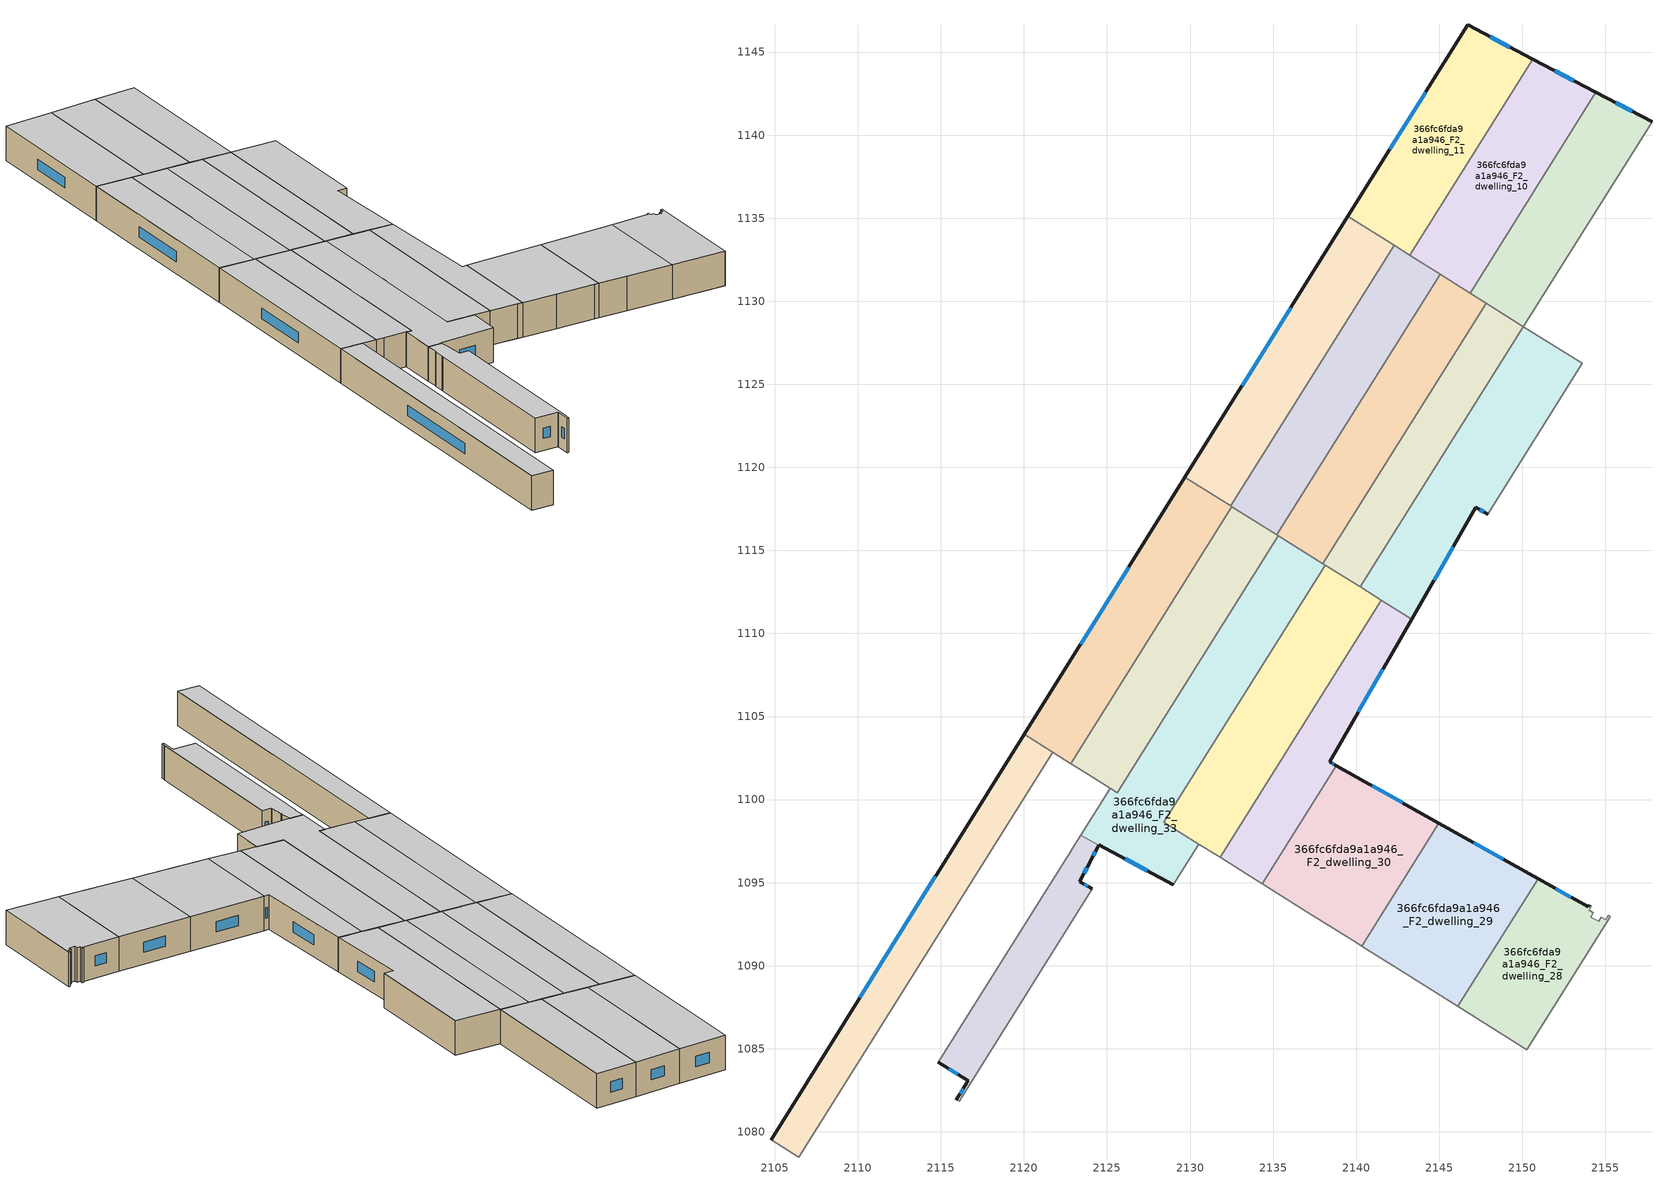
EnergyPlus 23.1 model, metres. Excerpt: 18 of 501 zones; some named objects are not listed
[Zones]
366fc6fda9a1a946_F2_dwelling_10
 floor to 366fc6fda9a1a946_F1_dwelling_10 (EU_floor_Construction): 2154.44,1142.58 2146.86,1130.49 2143.22,1132.77 2150.62,1144.58 z6
 wall outside (EU_wall_Construction): 2154.44,1142.58 2150.62,1144.58 z6:9
 wall to 366fc6fda9a1a946_F2_dwelling_11 (EU_wall_Construction): 2150.62,1144.58 2143.22,1132.77 z6:9
 wall to 366fc6fda9a1a946_F2_dwelling_9 (EU_wall_Construction): 2146.86,1130.49 2154.44,1142.58 z6:9
 wall to 366fc6fda9a1a946_F2_dwelling_22 (EU_wall_Construction): 2143.22,1132.77 2145.06,1131.62 z6:9
 wall to 366fc6fda9a1a946_F2_dwelling_21 (EU_wall_Construction): 2145.06,1131.62 2146.86,1130.49 z6:9
 window (EU_Window_Construction): 2153.1,1143.28 2151.96,1143.88 z7.05:7.95
 ceiling to 366fc6fda9a1a946_F3_dwelling_10 (EU_floor_Construction): 2146.86,1130.49 2154.44,1142.58 2150.62,1144.58 2143.22,1132.77 z9
366fc6fda9a1a946_F2_dwelling_11
 floor to 366fc6fda9a1a946_F1_dwelling_11 (EU_floor_Construction): 2150.62,1144.58 2143.22,1132.77 2139.5,1135.11 2146.71,1146.63 z6
 wall outside (EU_wall_Construction): 2150.62,1144.58 2146.71,1146.63 2139.5,1135.11 z6:9
 wall to 366fc6fda9a1a946_F2_dwelling_23 (EU_wall_Construction): 2139.5,1135.11 2142.29,1133.36 z6:9
 wall to 366fc6fda9a1a946_F2_dwelling_22 (EU_wall_Construction): 2142.29,1133.36 2143.22,1132.77 z6:9
 window (EU_Window_Construction): 2144.18,1142.59 2142.03,1139.15 / 2149.25,1145.3 2148.08,1145.91 z7.05:7.95
 ceiling to 366fc6fda9a1a946_F3_dwelling_11 (EU_floor_Construction): 2143.22,1132.77 2150.62,1144.58 2146.71,1146.63 2139.5,1135.11 z9
366fc6fda9a1a946_F2_dwelling_19
 floor to 366fc6fda9a1a946_F1_dwelling_19 (EU_floor_Construction): 2153.62,1126.25 2147.92,1117.17 2147.21,1117.59 2143.34,1110.85 2140.24,1112.8 2150.07,1128.47 z6
 wall outside (EU_wall_Construction): 2143.34,1110.85 2147.21,1117.59 2147.92,1117.17 z6:9
 wall to 366fc6fda9a1a946_F2_dwelling_20 (EU_wall_Construction): 2150.07,1128.47 2140.24,1112.8 z6:9
 wall to 366fc6fda9a1a946_F2_dwelling_18 (EU_wall_Construction): 2147.92,1117.17 2153.62,1126.25 z6:9
 wall to 366fc6fda9a1a946_F2_dwelling_31 (EU_wall_Construction): 2141.52,1112 2143.34,1110.85 z6:9
 wall to 366fc6fda9a1a946_F2_dwelling_8 (EU_wall_Construction): 2153.62,1126.25 2150.07,1128.47 z6:9
 wall to 366fc6fda9a1a946_F2_dwelling_32 (EU_wall_Construction): 2140.24,1112.8 2141.52,1112 z6:9
 window (EU_Window_Construction): 2144.7,1113.22 2145.85,1115.23 / 2147.46,1117.45 2147.67,1117.32 z7.05:7.95
 ceiling to 366fc6fda9a1a946_F3_dwelling_19 (EU_floor_Construction): 2147.92,1117.17 2153.62,1126.25 2150.07,1128.47 2140.24,1112.8 2143.34,1110.85 2147.21,1117.59 z9
366fc6fda9a1a946_F2_dwelling_20
 floor to 366fc6fda9a1a946_F1_dwelling_20 (EU_floor_Construction): 2150.07,1128.47 2140.24,1112.8 2138,1114.2 2147.83,1129.88 z6
 wall to 366fc6fda9a1a946_F2_dwelling_21 (EU_wall_Construction): 2147.83,1129.88 2138,1114.2 z6:9
 wall to 366fc6fda9a1a946_F2_dwelling_9 (EU_wall_Construction): 2150.07,1128.47 2147.83,1129.88 z6:9
 wall to 366fc6fda9a1a946_F2_dwelling_32 (EU_wall_Construction): 2138.14,1114.12 2140.24,1112.8 z6:9
 wall to 366fc6fda9a1a946_F2_dwelling_33 (EU_wall_Construction): 2138,1114.2 2138.14,1114.12 z6:9
 ceiling to 366fc6fda9a1a946_F3_dwelling_20 (EU_floor_Construction): 2140.24,1112.8 2150.07,1128.47 2147.83,1129.88 2138,1114.2 z9
366fc6fda9a1a946_F2_dwelling_21
 floor to 366fc6fda9a1a946_F1_dwelling_21 (EU_floor_Construction): 2147.83,1129.88 2138,1114.2 2135.23,1115.94 2145.06,1131.62 z6
 wall to 366fc6fda9a1a946_F2_dwelling_22 (EU_wall_Construction): 2145.06,1131.62 2135.23,1115.94 z6:9
 wall to 366fc6fda9a1a946_F2_dwelling_34 (EU_wall_Construction): 2135.23,1115.94 2138,1114.2 z6:9
 wall to 366fc6fda9a1a946_F2_dwelling_9 (EU_wall_Construction): 2147.83,1129.88 2146.86,1130.49 z6:9
 ceiling to 366fc6fda9a1a946_F3_dwelling_21 (EU_floor_Construction): 2138,1114.2 2147.83,1129.88 2145.06,1131.62 2135.23,1115.94 z9
366fc6fda9a1a946_F2_dwelling_22
 floor to 366fc6fda9a1a946_F1_dwelling_22 (EU_floor_Construction): 2145.06,1131.62 2135.23,1115.94 2132.45,1117.68 2142.29,1133.36 z6
 wall to 366fc6fda9a1a946_F2_dwelling_23 (EU_wall_Construction): 2142.29,1133.36 2132.45,1117.68 z6:9
 wall to 366fc6fda9a1a946_F2_dwelling_35 (EU_wall_Construction): 2132.45,1117.68 2132.52,1117.64 z6:9
 wall to 366fc6fda9a1a946_F2_dwelling_34 (EU_wall_Construction): 2132.52,1117.64 2135.23,1115.94 z6:9
 ceiling to 366fc6fda9a1a946_F3_dwelling_22 (EU_floor_Construction): 2135.23,1115.94 2145.06,1131.62 2142.29,1133.36 2132.45,1117.68 z9
366fc6fda9a1a946_F2_dwelling_23
 floor to 366fc6fda9a1a946_F1_dwelling_23 (EU_floor_Construction): 2142.29,1133.36 2132.45,1117.68 2129.7,1119.41 2139.5,1135.11 z6
 wall outside (EU_wall_Construction): 2139.5,1135.11 2129.7,1119.41 z6:9
 wall to 366fc6fda9a1a946_F2_dwelling_35 (EU_wall_Construction): 2129.7,1119.41 2132.45,1117.68 z6:9
 window (EU_Window_Construction): 2136.06,1129.6 2133.13,1124.91 z7.05:7.95
 ceiling to 366fc6fda9a1a946_F3_dwelling_23 (EU_floor_Construction): 2132.45,1117.68 2142.29,1133.36 2139.5,1135.11 2129.7,1119.41 z9
366fc6fda9a1a946_F2_dwelling_28
 floor to 366fc6fda9a1a946_F1_dwelling_28 (EU_floor_Construction): 2154.17,1093.59 2154.02,1093.33 2154.28,1093.18 2154.14,1092.92 2154.6,1092.66 2154.76,1092.92 2155.02,1092.77 2155.18,1093.02 2155.31,1092.95 2150.29,1084.94 2146.13,1087.54 2150.95,1095.23 2153.96,1093.54 2154.04,1093.67 z6
 wall outside (EU_wall_Construction): 2154.04,1093.67 2153.96,1093.54 2150.95,1095.23 z6:9
 wall to 366fc6fda9a1a946_F2_dwelling_27 (EU_wall_Construction): 2150.29,1084.94 2155.31,1092.95 2155.18,1093.02 2155.02,1092.77 2154.76,1092.92 2154.6,1092.66 2154.14,1092.92 2154.28,1093.18 2154.02,1093.33 2154.17,1093.59 2154.04,1093.67 z6:9
 wall to 366fc6fda9a1a946_F2_dwelling_29 (EU_wall_Construction): 2150.95,1095.23 2146.13,1087.54 z6:9
 wall to 366fc6fda9a1a946_F2_dwelling_36 (EU_wall_Construction): 2146.13,1087.54 2150.29,1084.94 z6:9
 window (EU_Window_Construction): 2152.91,1094.13 2152.01,1094.63 z7.05:7.95
 ceiling to 366fc6fda9a1a946_F3_dwelling_28 (EU_floor_Construction): 2150.29,1084.94 2155.31,1092.95 2155.18,1093.02 2155.02,1092.77 2154.76,1092.92 2154.6,1092.66 2154.14,1092.92 2154.28,1093.18 2154.02,1093.33 2154.17,1093.59 2154.04,1093.67 2153.96,1093.54 2150.95,1095.23 2146.13,1087.54 z9
366fc6fda9a1a946_F2_dwelling_29
 floor to 366fc6fda9a1a946_F1_dwelling_29 (EU_floor_Construction): 2150.95,1095.23 2146.13,1087.54 2140.33,1091.18 2144.97,1098.58 z6
 wall outside (EU_wall_Construction): 2150.95,1095.23 2144.97,1098.58 z6:9
 wall to 366fc6fda9a1a946_F2_dwelling_30 (EU_wall_Construction): 2144.97,1098.58 2140.33,1091.18 z6:9
 wall to 366fc6fda9a1a946_F2_dwelling_37 (EU_wall_Construction): 2142.57,1089.78 2146.13,1087.54 z6:9
 wall to 366fc6fda9a1a946_F2_dwelling_38 (EU_wall_Construction): 2140.33,1091.18 2142.57,1089.78 z6:9
 window (EU_Window_Construction): 2148.86,1096.4 2147.07,1097.41 z7.05:7.95
 ceiling to 366fc6fda9a1a946_F3_dwelling_29 (EU_floor_Construction): 2146.13,1087.54 2150.95,1095.23 2144.97,1098.58 2140.33,1091.18 z9
366fc6fda9a1a946_F2_dwelling_30
 floor to 366fc6fda9a1a946_F1_dwelling_30 (EU_floor_Construction): 2144.97,1098.58 2140.33,1091.18 2134.34,1094.94 2138.8,1102.05 z6
 wall outside (EU_wall_Construction): 2144.97,1098.58 2138.8,1102.05 z6:9
 wall to 366fc6fda9a1a946_F2_dwelling_31 (EU_wall_Construction): 2138.8,1102.05 2134.34,1094.94 z6:9
 wall to 366fc6fda9a1a946_F2_dwelling_39 (EU_wall_Construction): 2136.98,1093.29 2140.02,1091.37 z6:9
 wall to 366fc6fda9a1a946_F2_dwelling_40 (EU_wall_Construction): 2134.34,1094.94 2136.98,1093.29 z6:9
 wall to 366fc6fda9a1a946_F2_dwelling_38 (EU_wall_Construction): 2140.02,1091.37 2140.33,1091.18 z6:9
 window (EU_Window_Construction): 2142.81,1099.8 2140.97,1100.83 z7.05:7.95
 ceiling to 366fc6fda9a1a946_F3_dwelling_30 (EU_floor_Construction): 2140.33,1091.18 2144.97,1098.58 2138.8,1102.05 2134.34,1094.94 z9
366fc6fda9a1a946_F2_dwelling_31
 floor to 366fc6fda9a1a946_F1_dwelling_31 (EU_floor_Construction): 2143.34,1110.85 2138.42,1102.26 2138.8,1102.05 2134.34,1094.94 2131.81,1096.53 2141.52,1112 z6
 wall outside (EU_wall_Construction): 2138.8,1102.05 2138.42,1102.26 2143.34,1110.85 z6:9
 wall to 366fc6fda9a1a946_F2_dwelling_32 (EU_wall_Construction): 2141.52,1112 2131.81,1096.53 z6:9
 wall to 366fc6fda9a1a946_F2_dwelling_41 (EU_wall_Construction): 2131.81,1096.53 2133.96,1095.18 z6:9
 wall to 366fc6fda9a1a946_F2_dwelling_40 (EU_wall_Construction): 2133.96,1095.18 2134.34,1094.94 z6:9
 window (EU_Window_Construction): 2140.14,1105.28 2141.61,1107.84 / 2138.67,1102.12 2138.55,1102.19 z7.05:7.95
 ceiling to 366fc6fda9a1a946_F3_dwelling_31 (EU_floor_Construction): 2138.8,1102.05 2138.42,1102.26 2143.34,1110.85 2141.52,1112 2131.81,1096.53 2134.34,1094.94 z9
366fc6fda9a1a946_F2_dwelling_32
 floor to 366fc6fda9a1a946_F1_dwelling_32 (EU_floor_Construction): 2141.52,1112 2131.81,1096.53 2128.43,1098.65 2138.14,1114.12 z6
 wall to 366fc6fda9a1a946_F2_dwelling_33 (EU_wall_Construction): 2138.14,1114.12 2128.43,1098.65 2130.54,1097.32 z6:9
 wall to 366fc6fda9a1a946_F2_dwelling_41 (EU_wall_Construction): 2130.54,1097.33 2131.81,1096.53 z6:9
 ceiling to 366fc6fda9a1a946_F3_dwelling_32 (EU_floor_Construction): 2131.81,1096.53 2141.52,1112 2138.14,1114.12 2128.43,1098.65 z9
366fc6fda9a1a946_F2_dwelling_33
 floor to 366fc6fda9a1a946_F1_dwelling_33 (EU_floor_Construction): 2138.14,1114.12 2128.43,1098.65 2130.54,1097.33 2129,1094.87 2124.52,1097.27 2124.5,1097.24 2123.43,1097.86 2125.2,1100.67 2125.62,1100.41 2135.33,1115.88 z6
 wall outside (EU_wall_Construction): 2124.5,1097.24 2124.52,1097.27 2129,1094.87 z6:9
 wall to 366fc6fda9a1a946_F2_dwelling_34 (EU_wall_Construction): 2138,1114.2 2135.33,1115.88 2125.62,1100.41 2125.2,1100.67 z6:9
 wall to 366fc6fda9a1a946_F2_dwelling_41 (EU_wall_Construction): 2129,1094.87 2130.54,1097.33 z6:9
 wall to 366fc6fda9a1a946_F2_dwelling_44 (EU_wall_Construction): 2123.43,1097.86 2124.5,1097.24 z6:9
 wall to 366fc6fda9a1a946_F2_dwelling_45 (EU_wall_Construction): 2125.2,1100.67 2123.43,1097.86 z6:9
 window (EU_Window_Construction): 2126.09,1096.43 2127.43,1095.71 z7.05:7.95
 ceiling to 366fc6fda9a1a946_F3_dwelling_33 (EU_floor_Construction): 2130.54,1097.33 2128.43,1098.65 2138.14,1114.12 2135.33,1115.88 2125.62,1100.41 2125.2,1100.67 2123.43,1097.86 2124.5,1097.24 2124.52,1097.27 2129,1094.87 z9
366fc6fda9a1a946_F2_dwelling_34
 floor to 366fc6fda9a1a946_F1_dwelling_34 (EU_floor_Construction): 2135.33,1115.88 2125.62,1100.41 2122.81,1102.17 2132.52,1117.64 2138,1114.2 z6
 wall to 366fc6fda9a1a946_F2_dwelling_35 (EU_wall_Construction): 2132.52,1117.64 2122.81,1102.17 z6:9
 wall to 366fc6fda9a1a946_F2_dwelling_45 (EU_wall_Construction): 2123.43,1101.78 2125.2,1100.67 z6:9
 wall to 366fc6fda9a1a946_F2_dwelling_46 (EU_wall_Construction): 2122.81,1102.17 2123.43,1101.78 z6:9
 ceiling to 366fc6fda9a1a946_F3_dwelling_34 (EU_floor_Construction): 2125.62,1100.41 2135.33,1115.88 2138,1114.2 2132.52,1117.64 2122.81,1102.17 z9
366fc6fda9a1a946_F2_dwelling_35
 floor to 366fc6fda9a1a946_F1_dwelling_35 (EU_floor_Construction): 2132.52,1117.64 2122.81,1102.17 2120.02,1103.92 2129.7,1119.41 z6
 wall outside (EU_wall_Construction): 2129.7,1119.41 2120.02,1103.92 z6:9
 wall to 366fc6fda9a1a946_F2_dwelling_47 (EU_wall_Construction): 2120.02,1103.92 2121.74,1102.85 z6:9
 wall to 366fc6fda9a1a946_F2_dwelling_46 (EU_wall_Construction): 2121.74,1102.85 2122.81,1102.17 z6:9
 window (EU_Window_Construction): 2126.3,1113.98 2123.41,1109.35 z7.05:7.95
 ceiling to 366fc6fda9a1a946_F3_dwelling_35 (EU_floor_Construction): 2122.81,1102.17 2132.52,1117.64 2129.7,1119.41 2120.02,1103.92 z9
366fc6fda9a1a946_F2_dwelling_44
 floor to 366fc6fda9a1a946_F1_dwelling_44 (EU_floor_Construction): 2124.5,1097.24 2124.45,1097.13 2124.03,1096.33 2124.01,1096.3 2123.99,1096.26 2123.44,1095.2 2123.37,1095.07 2124.12,1094.63 2116.26,1082.09 2116.22,1082.03 2116.1,1081.84 2115.94,1081.93 2116.57,1082.96 2116.65,1083.09 2114.85,1084.18 2122.23,1095.94 2122.37,1096.16 2122.84,1096.92 2122.87,1096.96 2123.43,1097.86 z6
 wall outside (EU_wall_Construction): 2114.85,1084.18 2116.65,1083.09 2116.57,1082.96 2115.94,1081.93 / 2124.12,1094.63 2123.37,1095.07 2123.44,1095.2 2123.99,1096.26 2124.01,1096.3 2124.03,1096.33 2124.45,1097.13 2124.5,1097.24 z6:9
 wall to 366fc6fda9a1a946_F2_dwelling_43 (EU_wall_Construction): 2115.94,1081.93 2116.1,1081.84 2116.22,1082.03 2116.26,1082.09 2124.12,1094.63 z6:9
 wall to 366fc6fda9a1a946_F2_dwelling_45 (EU_wall_Construction): 2122.86,1096.95 2122.84,1096.92 2122.37,1096.16 2122.23,1095.94 2114.85,1084.18 / 2123.43,1097.85 2122.87,1096.96 z6:9
 window (EU_Window_Construction): 2115.48,1083.8 2116.02,1083.47 / 2124.18,1096.61 2124.3,1096.85 / 2123.63,1095.57 2123.8,1095.89 / 2123.86,1094.78 2123.63,1094.91 / 2116.35,1082.6 2116.16,1082.29 z7.05:7.95
 ceiling to 366fc6fda9a1a946_F3_dwelling_44 (EU_floor_Construction): 2116.65,1083.09 2116.57,1082.96 2115.94,1081.93 2116.1,1081.84 2116.22,1082.03 2116.26,1082.09 2124.12,1094.63 2123.37,1095.07 2123.44,1095.2 2123.99,1096.26 2124.01,1096.3 2124.03,1096.33 2124.45,1097.13 2124.5,1097.24 2123.43,1097.86 2122.87,1096.96 2122.84,1096.92 2122.37,1096.16 2122.23,1095.94 2114.85,1084.18 z9
366fc6fda9a1a946_F2_dwelling_47
 floor to 366fc6fda9a1a946_F1_dwelling_47 (EU_floor_Construction): 2121.74,1102.85 2106.45,1078.48 2104.78,1079.53 2120.02,1103.92 z6
 wall outside (EU_wall_Construction): 2120.02,1103.92 2104.78,1079.53 z6:9
 wall to 366fc6fda9a1a946_F2_dwelling_46 (EU_wall_Construction): 2106.45,1078.48 2121.74,1102.85 z6:9
 wall to 366fc6fda9a1a946_F2_dwelling_59 (EU_wall_Construction): 2104.78,1079.53 2106.45,1078.48 z6:9
 window (EU_Window_Construction): 2114.67,1095.37 2110.12,1088.08 z7.05:7.95
 ceiling to 366fc6fda9a1a946_F3_dwelling_47 (EU_floor_Construction): 2106.45,1078.48 2121.74,1102.85 2120.02,1103.92 2104.78,1079.53 z9
366fc6fda9a1a946_F2_dwelling_9
 floor to 366fc6fda9a1a946_F1_dwelling_9 (EU_floor_Construction): 2157.81,1140.81 2150.07,1128.47 2146.86,1130.49 2154.44,1142.58 z6
 wall outside (EU_wall_Construction): 2157.81,1140.81 2154.44,1142.58 z6:9
 wall to 366fc6fda9a1a946_F2_dwelling_8 (EU_wall_Construction): 2150.07,1128.47 2157.81,1140.81 z6:9
 window (EU_Window_Construction): 2156.63,1141.43 2155.62,1141.96 z7.05:7.95
 ceiling to 366fc6fda9a1a946_F3_dwelling_9 (EU_floor_Construction): 2150.07,1128.47 2157.81,1140.81 2154.44,1142.58 2146.86,1130.49 z9
[Building]
EU S2 Campaign: North Axis=0; Terrain=City; Solar Distribution=FullExterior
[Site:Location]
Bologna: Latitude=44.5; Longitude=11.25; Time Zone=1; Elevation=37
[SizingPeriod:WeatherFileDays]
AnnualSizingPeriod: Begin Month=1; Begin Day of Month=1; End Month=12; End Day of Month=31; Day of Week for Start Day=Monday; Use Weather File Daylight Saving Period=No; Use Weather File Rain and Snow Indicators=No
[MATERIAL]
EU_InternalMass_Material: Roughness=MediumRough; Thickness=0.1; Conductivity=1; Density=1800; Specific Heat=900; Thermal Absorptance=0.9; Solar Absorptance=0.7; Visible Absorptance=0.7
[MATERIAL:NOMASS] Roughness=MediumRough; Thermal Absorptance=0.9; Solar Absorptance=0.7; Visible Absorptance=0.7
Name | Thermal Resistance
EU_wall_NoMass | 0.890213
EU_floor_NoMass | 0.79516
[WINDOWMATERIAL:SIMPLEGLAZINGSYSTEM]
EU_Window_SimpleGlazing: UFactor=4.49146; Solar Heat Gain Coefficient=0.85; Visible Transmittance=0.85
[CONSTRUCTION]
EU_wall_Construction: EU_wall_NoMass
EU_floor_Construction: EU_floor_NoMass
EU_Window_Construction: EU_Window_SimpleGlazing
EU_InternalMass_Construction: EU_InternalMass_Material
[ZONE] Type=1; Multiplier=1; Ceiling Height=autocalculate; Floor Area=autocalculate; Part of Total Floor Area=Yes
Name | Volume
366fc6fda9a1a946_F2_dwelling_10 | 181.701
366fc6fda9a1a946_F2_dwelling_11 | 181.671
366fc6fda9a1a946_F2_dwelling_19 | 216.33
366fc6fda9a1a946_F2_dwelling_20 | 146.996
366fc6fda9a1a946_F2_dwelling_21 | 181.668
366fc6fda9a1a946_F2_dwelling_22; 366fc6fda9a1a946_F2_dwelling_35 | 181.658
366fc6fda9a1a946_F2_dwelling_23 | 181.665
366fc6fda9a1a946_F2_dwelling_28 | 134.333
366fc6fda9a1a946_F2_dwelling_29 | 182.824
366fc6fda9a1a946_F2_dwelling_30 | 181.67
366fc6fda9a1a946_F2_dwelling_31 | 144.683
366fc6fda9a1a946_F2_dwelling_32 | 218.666
366fc6fda9a1a946_F2_dwelling_33 | 240.657
366fc6fda9a1a946_F2_dwelling_34 | 181.673
366fc6fda9a1a946_F2_dwelling_44 | 105.242
366fc6fda9a1a946_F2_dwelling_47 | 172.937
366fc6fda9a1a946_F2_dwelling_9 | 164.176
[INTERNALMASS] Construction=EU_InternalMass_Construction
Name | Zone or ZoneList | Surface Area
366fc6fda9a1a946_F2_dwelling_9_EU_InternalMass | 366fc6fda9a1a946_F2_dwelling_9 | 54.7256
366fc6fda9a1a946_F2_dwelling_10_EU_InternalMass | 366fc6fda9a1a946_F2_dwelling_10 | 60.5669
366fc6fda9a1a946_F2_dwelling_11_EU_InternalMass | 366fc6fda9a1a946_F2_dwelling_11 | 60.5571
366fc6fda9a1a946_F2_dwelling_19_EU_InternalMass | 366fc6fda9a1a946_F2_dwelling_19 | 72.1097
366fc6fda9a1a946_F2_dwelling_20_EU_InternalMass | 366fc6fda9a1a946_F2_dwelling_20 | 48.9985
366fc6fda9a1a946_F2_dwelling_21_EU_InternalMass | 366fc6fda9a1a946_F2_dwelling_21 | 60.5562
366fc6fda9a1a946_F2_dwelling_22_EU_InternalMass | 366fc6fda9a1a946_F2_dwelling_22 | 60.5527
366fc6fda9a1a946_F2_dwelling_23_EU_InternalMass | 366fc6fda9a1a946_F2_dwelling_23 | 60.555
366fc6fda9a1a946_F2_dwelling_28_EU_InternalMass | 366fc6fda9a1a946_F2_dwelling_28 | 44.7775
366fc6fda9a1a946_F2_dwelling_29_EU_InternalMass | 366fc6fda9a1a946_F2_dwelling_29 | 60.9414
366fc6fda9a1a946_F2_dwelling_30_EU_InternalMass | 366fc6fda9a1a946_F2_dwelling_30 | 60.5566
366fc6fda9a1a946_F2_dwelling_31_EU_InternalMass | 366fc6fda9a1a946_F2_dwelling_31 | 48.2279
366fc6fda9a1a946_F2_dwelling_32_EU_InternalMass | 366fc6fda9a1a946_F2_dwelling_32 | 72.8886
366fc6fda9a1a946_F2_dwelling_33_EU_InternalMass | 366fc6fda9a1a946_F2_dwelling_33 | 80.2195
366fc6fda9a1a946_F2_dwelling_34_EU_InternalMass | 366fc6fda9a1a946_F2_dwelling_34 | 60.56
366fc6fda9a1a946_F2_dwelling_35_EU_InternalMass | 366fc6fda9a1a946_F2_dwelling_35 | 60.5526
366fc6fda9a1a946_F2_dwelling_44_EU_InternalMass | 366fc6fda9a1a946_F2_dwelling_44 | 35.0808
366fc6fda9a1a946_F2_dwelling_47_EU_InternalMass | 366fc6fda9a1a946_F2_dwelling_47 | 57.6456
[OTHEREQUIPMENT] Fuel Type=Electricity; Design Level Calculation Method=Watts/Area; Power per Zone Floor Area=1; Fraction Latent=0; Fraction Radiant=0; Fraction Lost=0; Carbon Dioxide Generation Rate=0; EndUse Subcategory=EU_Step8_InternalGains
Name | Zone or ZoneList or Space or SpaceList | Schedule
EU_Step8_InternalGain_366fc6fda9a1a946_F2_dwelling_9_f000 | 366fc6fda9a1a946_F2_dwelling_9 | EU_Step8_GainSchedule_366fc6fda9a1a946_F2_dwelling_9_f000
EU_Step8_InternalGain_366fc6fda9a1a946_F2_dwelling_10_f000 | 366fc6fda9a1a946_F2_dwelling_10 | EU_Step8_GainSchedule_366fc6fda9a1a946_F2_dwelling_10_f000
EU_Step8_InternalGain_366fc6fda9a1a946_F2_dwelling_11_f000 | 366fc6fda9a1a946_F2_dwelling_11 | EU_Step8_GainSchedule_366fc6fda9a1a946_F2_dwelling_11_f000
EU_Step8_InternalGain_366fc6fda9a1a946_F2_dwelling_19_f000 | 366fc6fda9a1a946_F2_dwelling_19 | EU_Step8_GainSchedule_366fc6fda9a1a946_F2_dwelling_19_f000
EU_Step8_InternalGain_366fc6fda9a1a946_F2_dwelling_20_f000 | 366fc6fda9a1a946_F2_dwelling_20 | EU_Step8_GainSchedule_366fc6fda9a1a946_F2_dwelling_20_f000
EU_Step8_InternalGain_366fc6fda9a1a946_F2_dwelling_21_f000 | 366fc6fda9a1a946_F2_dwelling_21 | EU_Step8_GainSchedule_366fc6fda9a1a946_F2_dwelling_21_f000
EU_Step8_InternalGain_366fc6fda9a1a946_F2_dwelling_22_f000 | 366fc6fda9a1a946_F2_dwelling_22 | EU_Step8_GainSchedule_366fc6fda9a1a946_F2_dwelling_22_f000
EU_Step8_InternalGain_366fc6fda9a1a946_F2_dwelling_23_f000 | 366fc6fda9a1a946_F2_dwelling_23 | EU_Step8_GainSchedule_366fc6fda9a1a946_F2_dwelling_23_f000
EU_Step8_InternalGain_366fc6fda9a1a946_F2_dwelling_28_f000 | 366fc6fda9a1a946_F2_dwelling_28 | EU_Step8_GainSchedule_366fc6fda9a1a946_F2_dwelling_28_f000
EU_Step8_InternalGain_366fc6fda9a1a946_F2_dwelling_29_f000 | 366fc6fda9a1a946_F2_dwelling_29 | EU_Step8_GainSchedule_366fc6fda9a1a946_F2_dwelling_29_f000
EU_Step8_InternalGain_366fc6fda9a1a946_F2_dwelling_30_f000 | 366fc6fda9a1a946_F2_dwelling_30 | EU_Step8_GainSchedule_366fc6fda9a1a946_F2_dwelling_30_f000
EU_Step8_InternalGain_366fc6fda9a1a946_F2_dwelling_31_f000 | 366fc6fda9a1a946_F2_dwelling_31 | EU_Step8_GainSchedule_366fc6fda9a1a946_F2_dwelling_31_f000
EU_Step8_InternalGain_366fc6fda9a1a946_F2_dwelling_32_f000 | 366fc6fda9a1a946_F2_dwelling_32 | EU_Step8_GainSchedule_366fc6fda9a1a946_F2_dwelling_32_f000
EU_Step8_InternalGain_366fc6fda9a1a946_F2_dwelling_33_f000 | 366fc6fda9a1a946_F2_dwelling_33 | EU_Step8_GainSchedule_366fc6fda9a1a946_F2_dwelling_33_f000
EU_Step8_InternalGain_366fc6fda9a1a946_F2_dwelling_34_f000 | 366fc6fda9a1a946_F2_dwelling_34 | EU_Step8_GainSchedule_366fc6fda9a1a946_F2_dwelling_34_f000
EU_Step8_InternalGain_366fc6fda9a1a946_F2_dwelling_35_f000 | 366fc6fda9a1a946_F2_dwelling_35 | EU_Step8_GainSchedule_366fc6fda9a1a946_F2_dwelling_35_f000
EU_Step8_InternalGain_366fc6fda9a1a946_F2_dwelling_44_f000 | 366fc6fda9a1a946_F2_dwelling_44 | EU_Step8_GainSchedule_366fc6fda9a1a946_F2_dwelling_44_f000
EU_Step8_InternalGain_366fc6fda9a1a946_F2_dwelling_47_f000 | 366fc6fda9a1a946_F2_dwelling_47 | EU_Step8_GainSchedule_366fc6fda9a1a946_F2_dwelling_47_f000
[ZONEVENTILATION:DESIGNFLOWRATE] Schedule=EU_AlwaysOn; Design Flow Rate Calculation Method=AirChanges/Hour; Air Changes per Hour=0.718634; Ventilation Type=Natural; Fan Pressure Rise=0; Fan Total Efficiency=1; Constant Term Coefficient=1; Temperature Term Coefficient=0; Velocity Term Coefficient=0; Velocity Squared Term Coefficient=0; Minimum Indoor Temperature=-100; Maximum Indoor Temperature=100; Delta Temperature=-100; Minimum Outdoor Temperature=-100; Maximum Outdoor Temperature=100; Maximum Wind Speed=40
Name | Zone or ZoneList or Space or SpaceList
EU_ConstantAir_366fc6fda9a1a946_F2_dwelling_9 | 366fc6fda9a1a946_F2_dwelling_9
EU_ConstantAir_366fc6fda9a1a946_F2_dwelling_10 | 366fc6fda9a1a946_F2_dwelling_10
EU_ConstantAir_366fc6fda9a1a946_F2_dwelling_11 | 366fc6fda9a1a946_F2_dwelling_11
EU_ConstantAir_366fc6fda9a1a946_F2_dwelling_19 | 366fc6fda9a1a946_F2_dwelling_19
EU_ConstantAir_366fc6fda9a1a946_F2_dwelling_20 | 366fc6fda9a1a946_F2_dwelling_20
EU_ConstantAir_366fc6fda9a1a946_F2_dwelling_21 | 366fc6fda9a1a946_F2_dwelling_21
EU_ConstantAir_366fc6fda9a1a946_F2_dwelling_22 | 366fc6fda9a1a946_F2_dwelling_22
EU_ConstantAir_366fc6fda9a1a946_F2_dwelling_23 | 366fc6fda9a1a946_F2_dwelling_23
EU_ConstantAir_366fc6fda9a1a946_F2_dwelling_28 | 366fc6fda9a1a946_F2_dwelling_28
EU_ConstantAir_366fc6fda9a1a946_F2_dwelling_29 | 366fc6fda9a1a946_F2_dwelling_29
EU_ConstantAir_366fc6fda9a1a946_F2_dwelling_30 | 366fc6fda9a1a946_F2_dwelling_30
EU_ConstantAir_366fc6fda9a1a946_F2_dwelling_31 | 366fc6fda9a1a946_F2_dwelling_31
EU_ConstantAir_366fc6fda9a1a946_F2_dwelling_32 | 366fc6fda9a1a946_F2_dwelling_32
EU_ConstantAir_366fc6fda9a1a946_F2_dwelling_33 | 366fc6fda9a1a946_F2_dwelling_33
EU_ConstantAir_366fc6fda9a1a946_F2_dwelling_34 | 366fc6fda9a1a946_F2_dwelling_34
EU_ConstantAir_366fc6fda9a1a946_F2_dwelling_35 | 366fc6fda9a1a946_F2_dwelling_35
EU_ConstantAir_366fc6fda9a1a946_F2_dwelling_44 | 366fc6fda9a1a946_F2_dwelling_44
EU_ConstantAir_366fc6fda9a1a946_F2_dwelling_47 | 366fc6fda9a1a946_F2_dwelling_47
[HVACTEMPLATE:ZONE:IDEALLOADSAIRSYSTEM] System Availability Schedule=EU_AlwaysOn; Maximum Heating Supply Air Temperature=50; Minimum Cooling Supply Air Temperature=13; Maximum Heating Supply Air Humidity Ratio=0.0156; Minimum Cooling Supply Air Humidity Ratio=0.0077; Heating Limit=NoLimit; Cooling Limit=NoLimit; Heating Availability Schedule=EU_AlwaysOn; Cooling Availability Schedule=EU_CoolingOff; Dehumidification Control Type=ConstantSensibleHeatRatio; Cooling Sensible Heat Ratio=0.7; Dehumidification Setpoint=60; Humidification Control Type=None; Humidification Setpoint=30; Outdoor Air Method=None; Outdoor Air Flow Rate per Person=0.00944; Outdoor Air Flow Rate per Zone Floor Area=0; Outdoor Air Flow Rate per Zone=0; Demand Controlled Ventilation Type=None; Outdoor Air Economizer Type=NoEconomizer; Heat Recovery Type=None; Sensible Heat Recovery Effectiveness=0.7; Latent Heat Recovery Effectiveness=0.65
Name | Template Thermostat
366fc6fda9a1a946_F2_dwelling_9 | EU_HeatOnly_366fc6fda9a1a946_F2_dwelling_9
366fc6fda9a1a946_F2_dwelling_10 | EU_HeatOnly_366fc6fda9a1a946_F2_dwelling_10
366fc6fda9a1a946_F2_dwelling_11 | EU_HeatOnly_366fc6fda9a1a946_F2_dwelling_11
366fc6fda9a1a946_F2_dwelling_19 | EU_HeatOnly_366fc6fda9a1a946_F2_dwelling_19
366fc6fda9a1a946_F2_dwelling_20 | EU_HeatOnly_366fc6fda9a1a946_F2_dwelling_20
366fc6fda9a1a946_F2_dwelling_21 | EU_HeatOnly_366fc6fda9a1a946_F2_dwelling_21
366fc6fda9a1a946_F2_dwelling_22 | EU_HeatOnly_366fc6fda9a1a946_F2_dwelling_22
366fc6fda9a1a946_F2_dwelling_23 | EU_HeatOnly_366fc6fda9a1a946_F2_dwelling_23
366fc6fda9a1a946_F2_dwelling_28 | EU_HeatOnly_366fc6fda9a1a946_F2_dwelling_28
366fc6fda9a1a946_F2_dwelling_29 | EU_HeatOnly_366fc6fda9a1a946_F2_dwelling_29
366fc6fda9a1a946_F2_dwelling_30 | EU_HeatOnly_366fc6fda9a1a946_F2_dwelling_30
366fc6fda9a1a946_F2_dwelling_31 | EU_HeatOnly_366fc6fda9a1a946_F2_dwelling_31
366fc6fda9a1a946_F2_dwelling_32 | EU_HeatOnly_366fc6fda9a1a946_F2_dwelling_32
366fc6fda9a1a946_F2_dwelling_33 | EU_HeatOnly_366fc6fda9a1a946_F2_dwelling_33
366fc6fda9a1a946_F2_dwelling_34 | EU_HeatOnly_366fc6fda9a1a946_F2_dwelling_34
366fc6fda9a1a946_F2_dwelling_35 | EU_HeatOnly_366fc6fda9a1a946_F2_dwelling_35
366fc6fda9a1a946_F2_dwelling_44 | EU_HeatOnly_366fc6fda9a1a946_F2_dwelling_44
366fc6fda9a1a946_F2_dwelling_47 | EU_HeatOnly_366fc6fda9a1a946_F2_dwelling_47
[SIZING:ZONE] Zone Cooling Design Supply Air Temperature Input Method=SupplyAirTemperature; Zone Cooling Design Supply Air Temperature=13; Zone Heating Design Supply Air Temperature Input Method=SupplyAirTemperature; Zone Heating Design Supply Air Temperature=50; Zone Cooling Design Supply Air Humidity Ratio=0.008; Zone Heating Design Supply Air Humidity Ratio=0.008; Cooling Design Air Flow Method=DesignDay; Cooling Design Air Flow Rate=0; Cooling Minimum Air Flow per Zone Floor Area=0.000762; Cooling Minimum Air Flow=0; Cooling Minimum Air Flow Fraction=0.2; Heating Design Air Flow Method=DesignDay; Heating Design Air Flow Rate=0; Heating Maximum Air Flow per Zone Floor Area=0.002032; Heating Maximum Air Flow=0.141576; Heating Maximum Air Flow Fraction=0.3; Account for Dedicated Outdoor Air System=No; Dedicated Outdoor Air System Control Strategy=NeutralSupplyAir; Dedicated Outdoor Air Low Setpoint Temperature for Design=autosize; Dedicated Outdoor Air High Setpoint Temperature for Design=autosize; Zone Load Sizing Method=Sensible Load Only No Latent Load; Zone Latent Cooling Design Supply Air Humidity Ratio Input Method=HumidityRatioDifference; Zone Cooling Design Supply Air Humidity Ratio Difference=0.005; Zone Latent Heating Design Supply Air Humidity Ratio Input Method=HumidityRatioDifference; Zone Humidification Design Supply Air Humidity Ratio Difference=0.005
366fc6fda9a1a946_F2_dwelling_9; 366fc6fda9a1a946_F2_dwelling_10; 366fc6fda9a1a946_F2_dwelling_11; 366fc6fda9a1a946_F2_dwelling_19; 366fc6fda9a1a946_F2_dwelling_20; 366fc6fda9a1a946_F2_dwelling_21; 366fc6fda9a1a946_F2_dwelling_22; 366fc6fda9a1a946_F2_dwelling_23; 366fc6fda9a1a946_F2_dwelling_28; 366fc6fda9a1a946_F2_dwelling_29; 366fc6fda9a1a946_F2_dwelling_30; 366fc6fda9a1a946_F2_dwelling_31; 366fc6fda9a1a946_F2_dwelling_32; 366fc6fda9a1a946_F2_dwelling_33; 366fc6fda9a1a946_F2_dwelling_34; 366fc6fda9a1a946_F2_dwelling_35; 366fc6fda9a1a946_F2_dwelling_44; 366fc6fda9a1a946_F2_dwelling_47
[SCHEDULE:CONSTANT]
Name | Hourly Value
EU_AlwaysOn | 1
EU_CoolingOff | 0
[SCHEDULE:FILE] Column Number=1; Rows to Skip at Top=0; Number of Hours of Data=8760; Column Separator=Comma; Interpolate to Timestep=No; Minutes per Item=60; Adjust Schedule for Daylight Savings=Yes
Name | File
EU_Step8_GainSchedule_366fc6fda9a1a946_F2_dwelling_9_f000 | ../../schedules/366fc6fda9a1a946/366fc6fda9a1a946_F2_dwelling_9_f000_gain.csv
EU_Step8_GainSchedule_366fc6fda9a1a946_F2_dwelling_10_f000 | ../../schedules/366fc6fda9a1a946/366fc6fda9a1a946_F2_dwelling_10_f000_gain.csv
EU_Step8_GainSchedule_366fc6fda9a1a946_F2_dwelling_11_f000 | ../../schedules/366fc6fda9a1a946/366fc6fda9a1a946_F2_dwelling_11_f000_gain.csv
EU_Step8_GainSchedule_366fc6fda9a1a946_F2_dwelling_19_f000 | ../../schedules/366fc6fda9a1a946/366fc6fda9a1a946_F2_dwelling_19_f000_gain.csv
EU_Step8_GainSchedule_366fc6fda9a1a946_F2_dwelling_20_f000 | ../../schedules/366fc6fda9a1a946/366fc6fda9a1a946_F2_dwelling_20_f000_gain.csv
EU_Step8_GainSchedule_366fc6fda9a1a946_F2_dwelling_21_f000 | ../../schedules/366fc6fda9a1a946/366fc6fda9a1a946_F2_dwelling_21_f000_gain.csv
EU_Step8_GainSchedule_366fc6fda9a1a946_F2_dwelling_22_f000 | ../../schedules/366fc6fda9a1a946/366fc6fda9a1a946_F2_dwelling_22_f000_gain.csv
EU_Step8_GainSchedule_366fc6fda9a1a946_F2_dwelling_23_f000 | ../../schedules/366fc6fda9a1a946/366fc6fda9a1a946_F2_dwelling_23_f000_gain.csv
EU_Step8_GainSchedule_366fc6fda9a1a946_F2_dwelling_28_f000 | ../../schedules/366fc6fda9a1a946/366fc6fda9a1a946_F2_dwelling_28_f000_gain.csv
EU_Step8_GainSchedule_366fc6fda9a1a946_F2_dwelling_29_f000 | ../../schedules/366fc6fda9a1a946/366fc6fda9a1a946_F2_dwelling_29_f000_gain.csv
EU_Step8_GainSchedule_366fc6fda9a1a946_F2_dwelling_30_f000 | ../../schedules/366fc6fda9a1a946/366fc6fda9a1a946_F2_dwelling_30_f000_gain.csv
EU_Step8_GainSchedule_366fc6fda9a1a946_F2_dwelling_31_f000 | ../../schedules/366fc6fda9a1a946/366fc6fda9a1a946_F2_dwelling_31_f000_gain.csv
EU_Step8_GainSchedule_366fc6fda9a1a946_F2_dwelling_32_f000 | ../../schedules/366fc6fda9a1a946/366fc6fda9a1a946_F2_dwelling_32_f000_gain.csv
EU_Step8_GainSchedule_366fc6fda9a1a946_F2_dwelling_33_f000 | ../../schedules/366fc6fda9a1a946/366fc6fda9a1a946_F2_dwelling_33_f000_gain.csv
EU_Step8_GainSchedule_366fc6fda9a1a946_F2_dwelling_34_f000 | ../../schedules/366fc6fda9a1a946/366fc6fda9a1a946_F2_dwelling_34_f000_gain.csv
EU_Step8_GainSchedule_366fc6fda9a1a946_F2_dwelling_35_f000 | ../../schedules/366fc6fda9a1a946/366fc6fda9a1a946_F2_dwelling_35_f000_gain.csv
EU_Step8_GainSchedule_366fc6fda9a1a946_F2_dwelling_44_f000 | ../../schedules/366fc6fda9a1a946/366fc6fda9a1a946_F2_dwelling_44_f000_gain.csv
EU_Step8_GainSchedule_366fc6fda9a1a946_F2_dwelling_47_f000 | ../../schedules/366fc6fda9a1a946/366fc6fda9a1a946_F2_dwelling_47_f000_gain.csv
